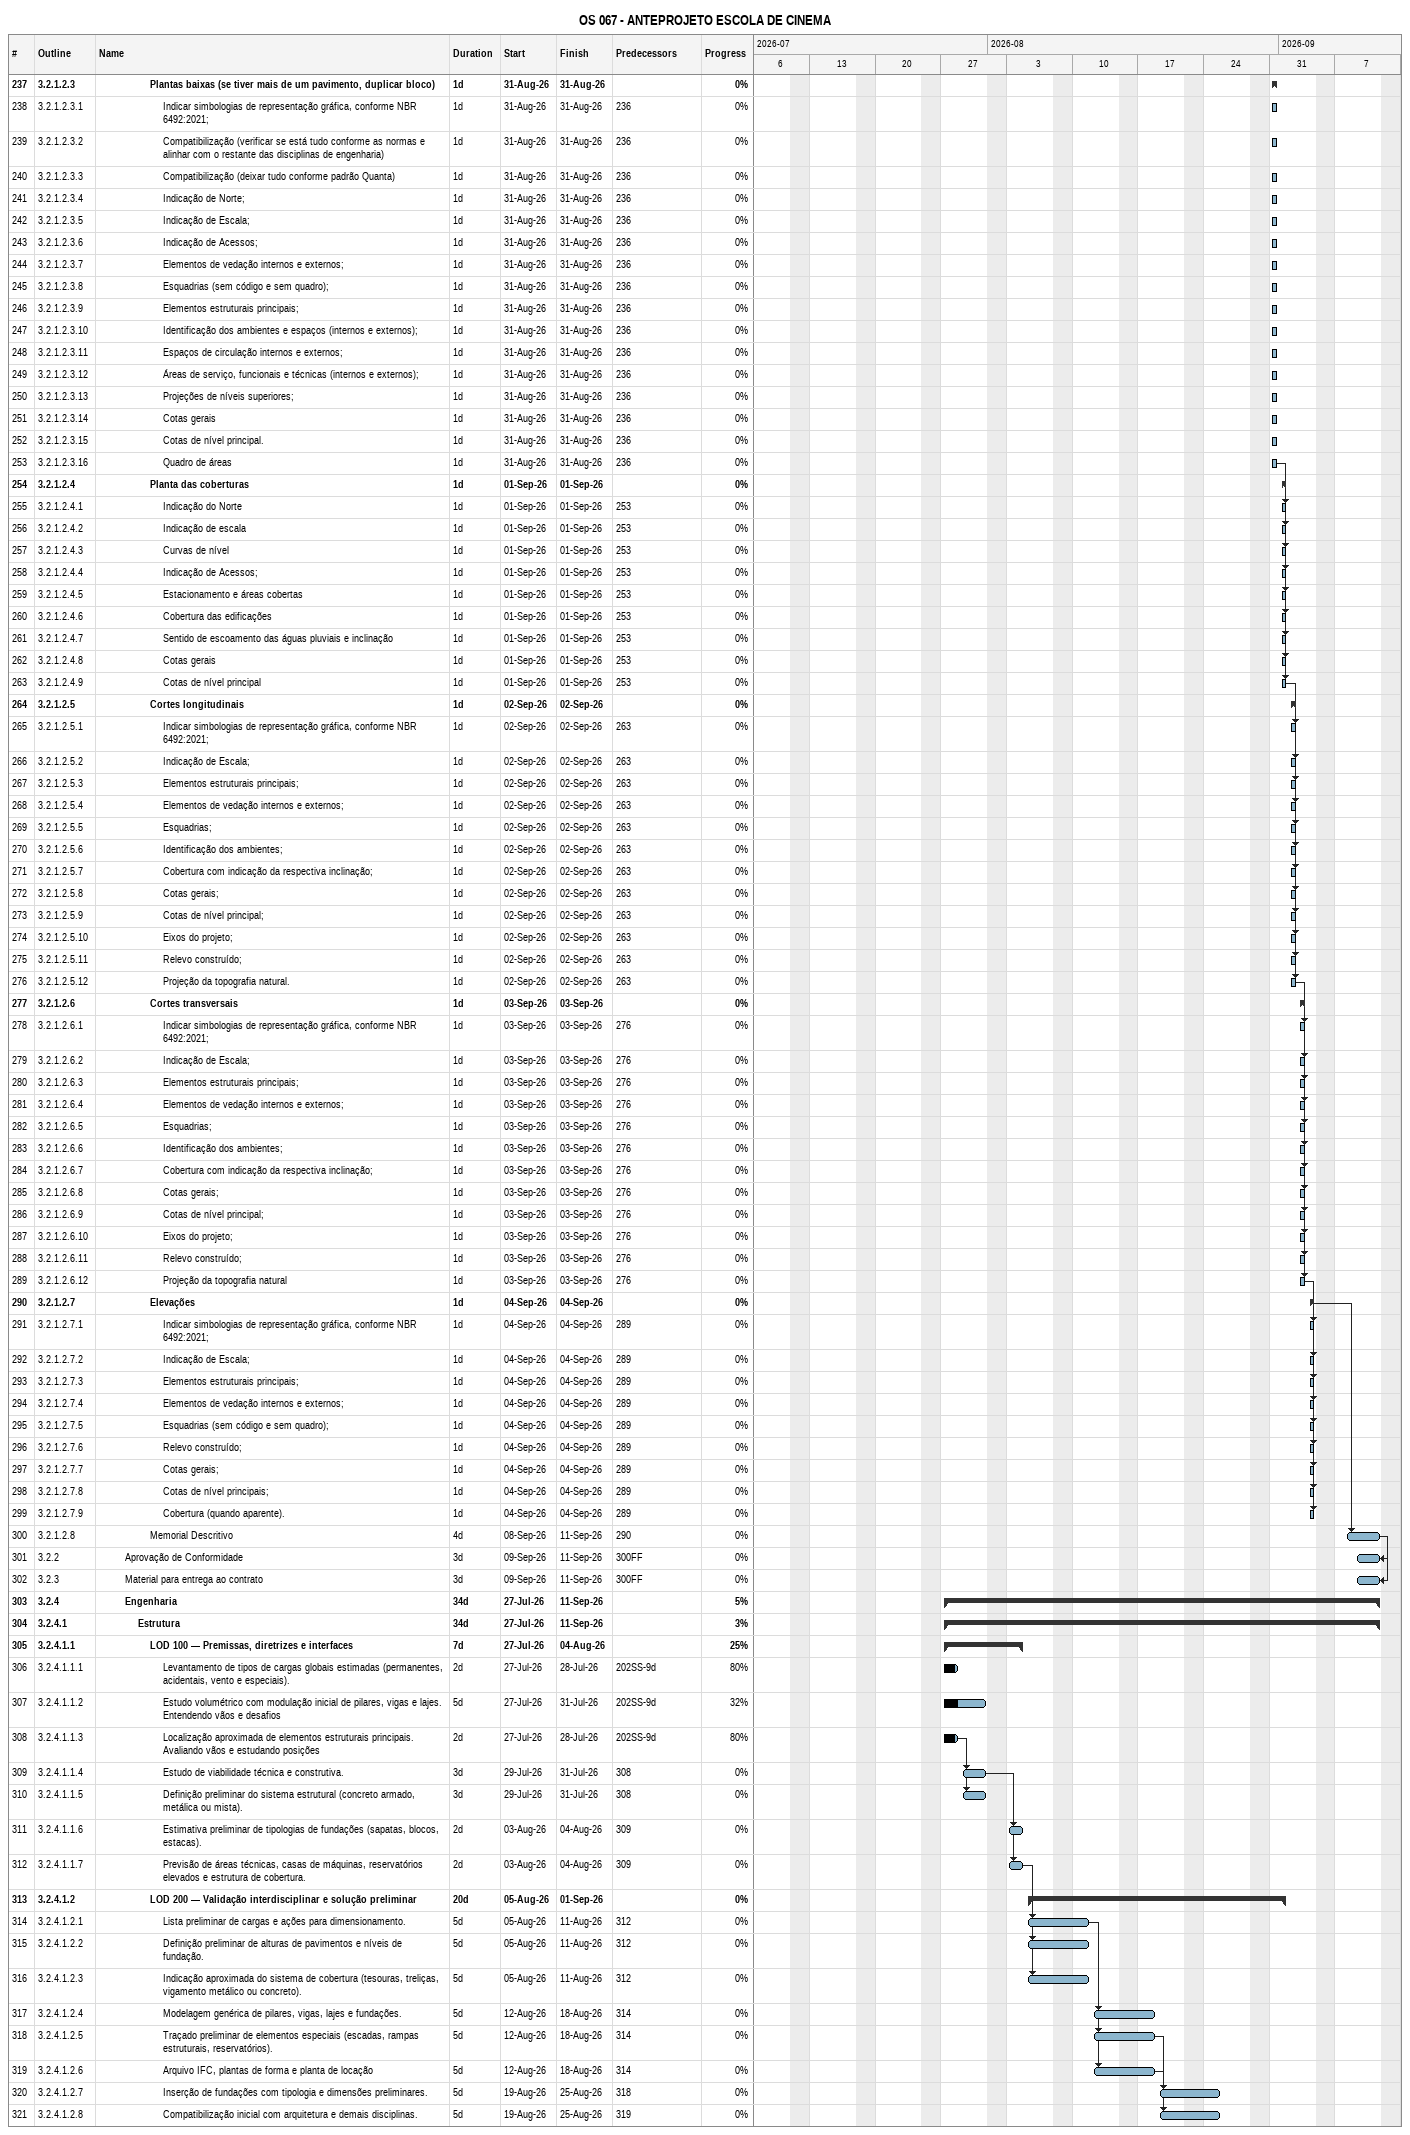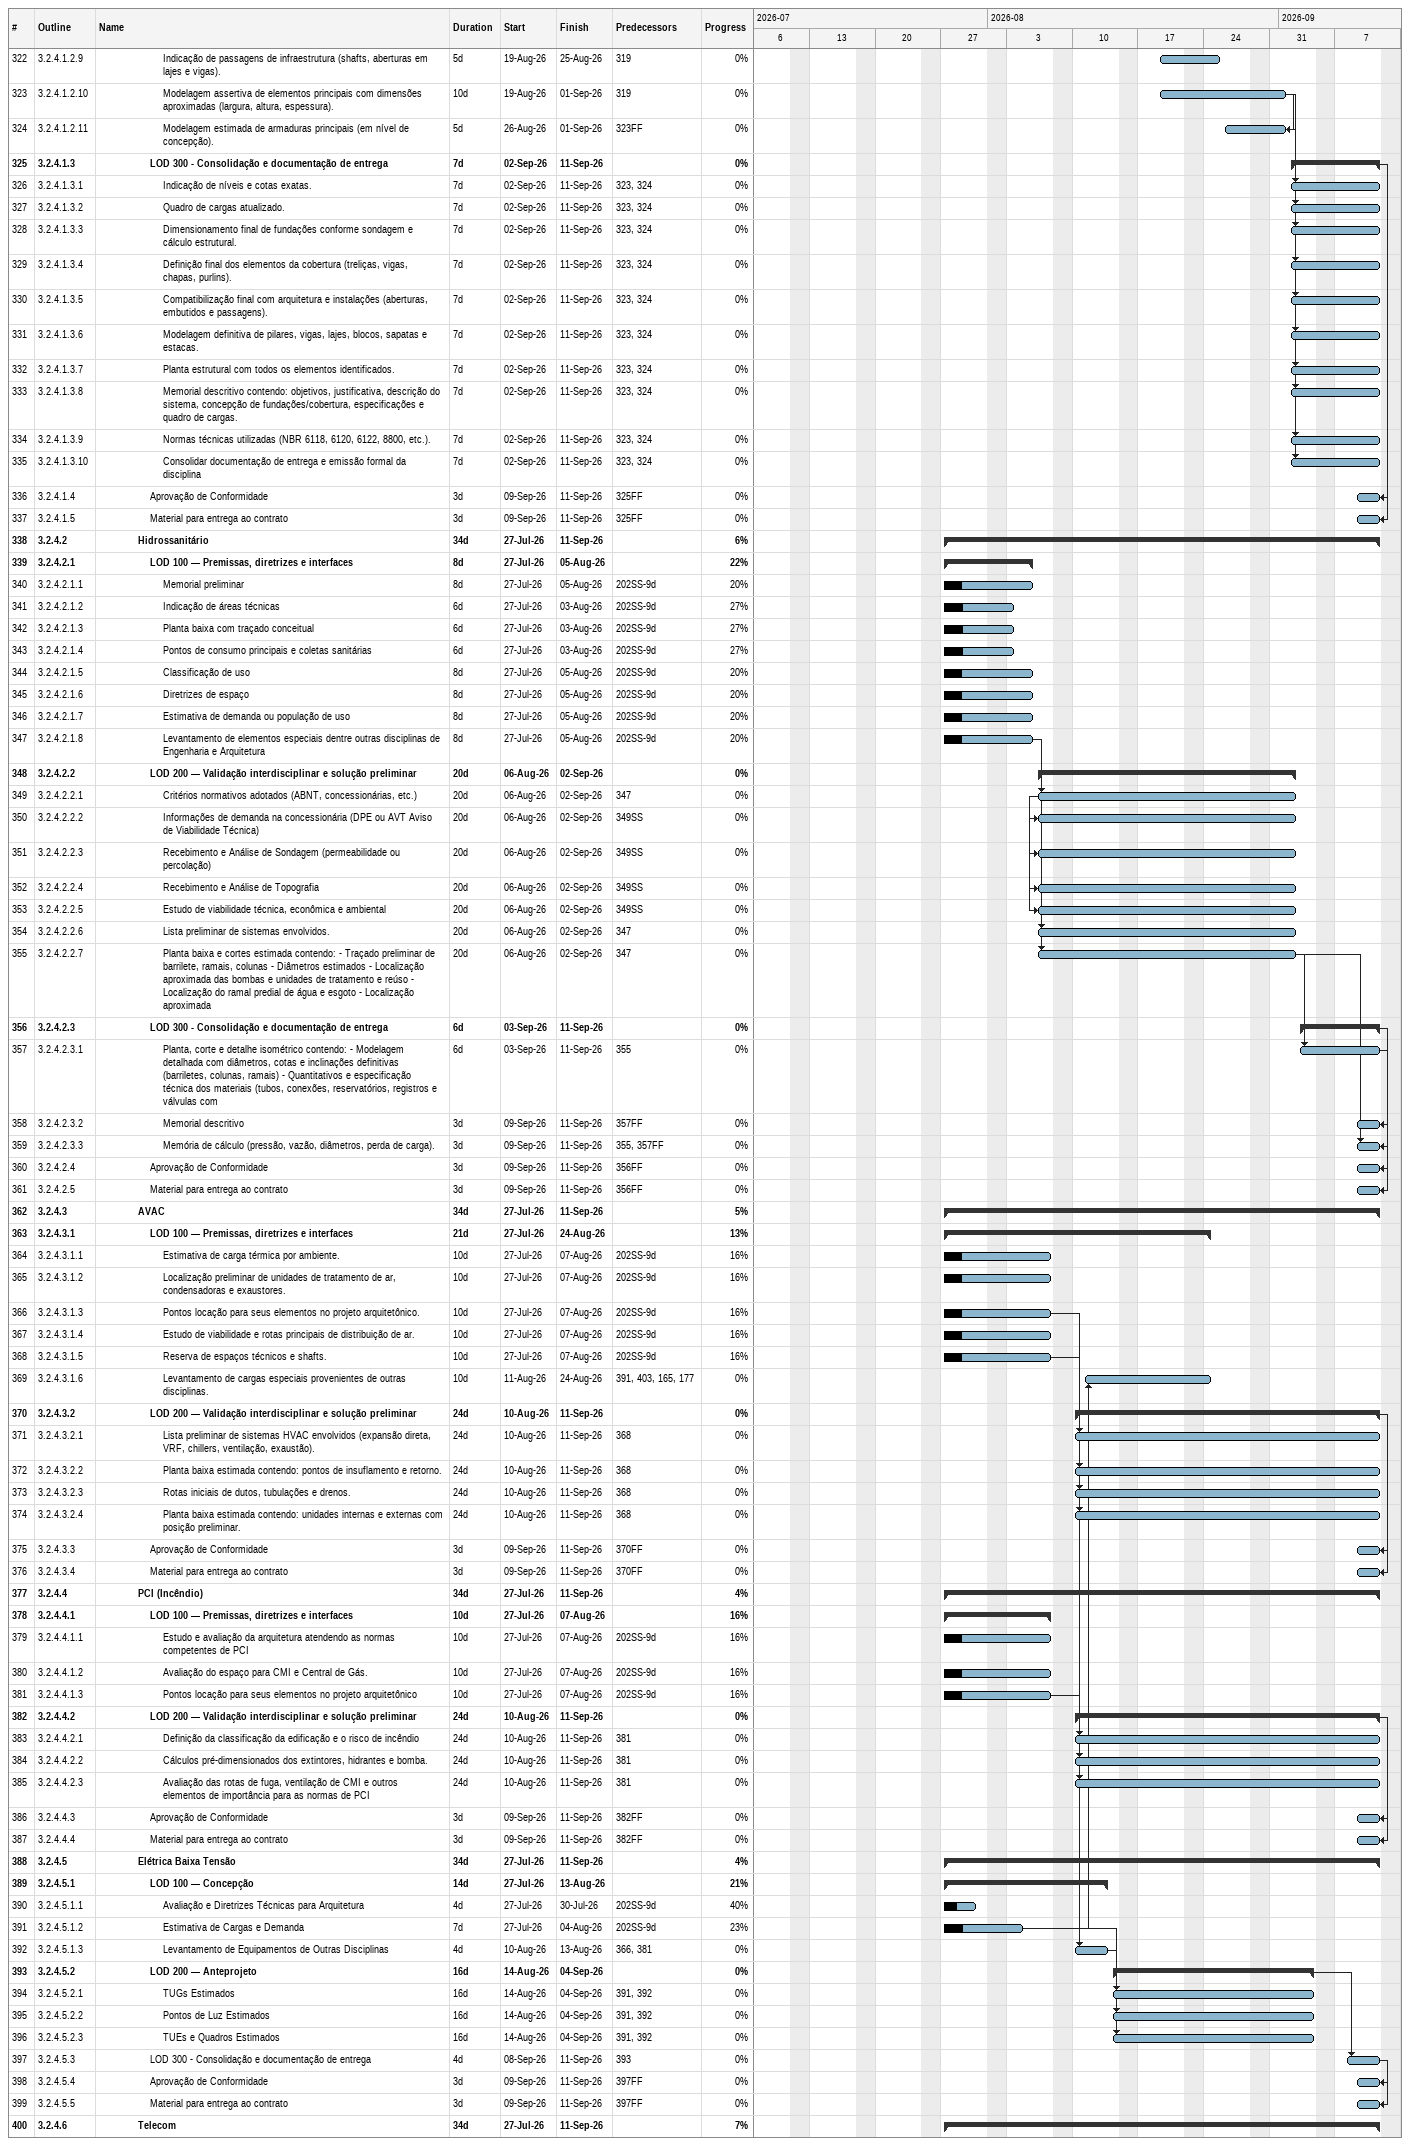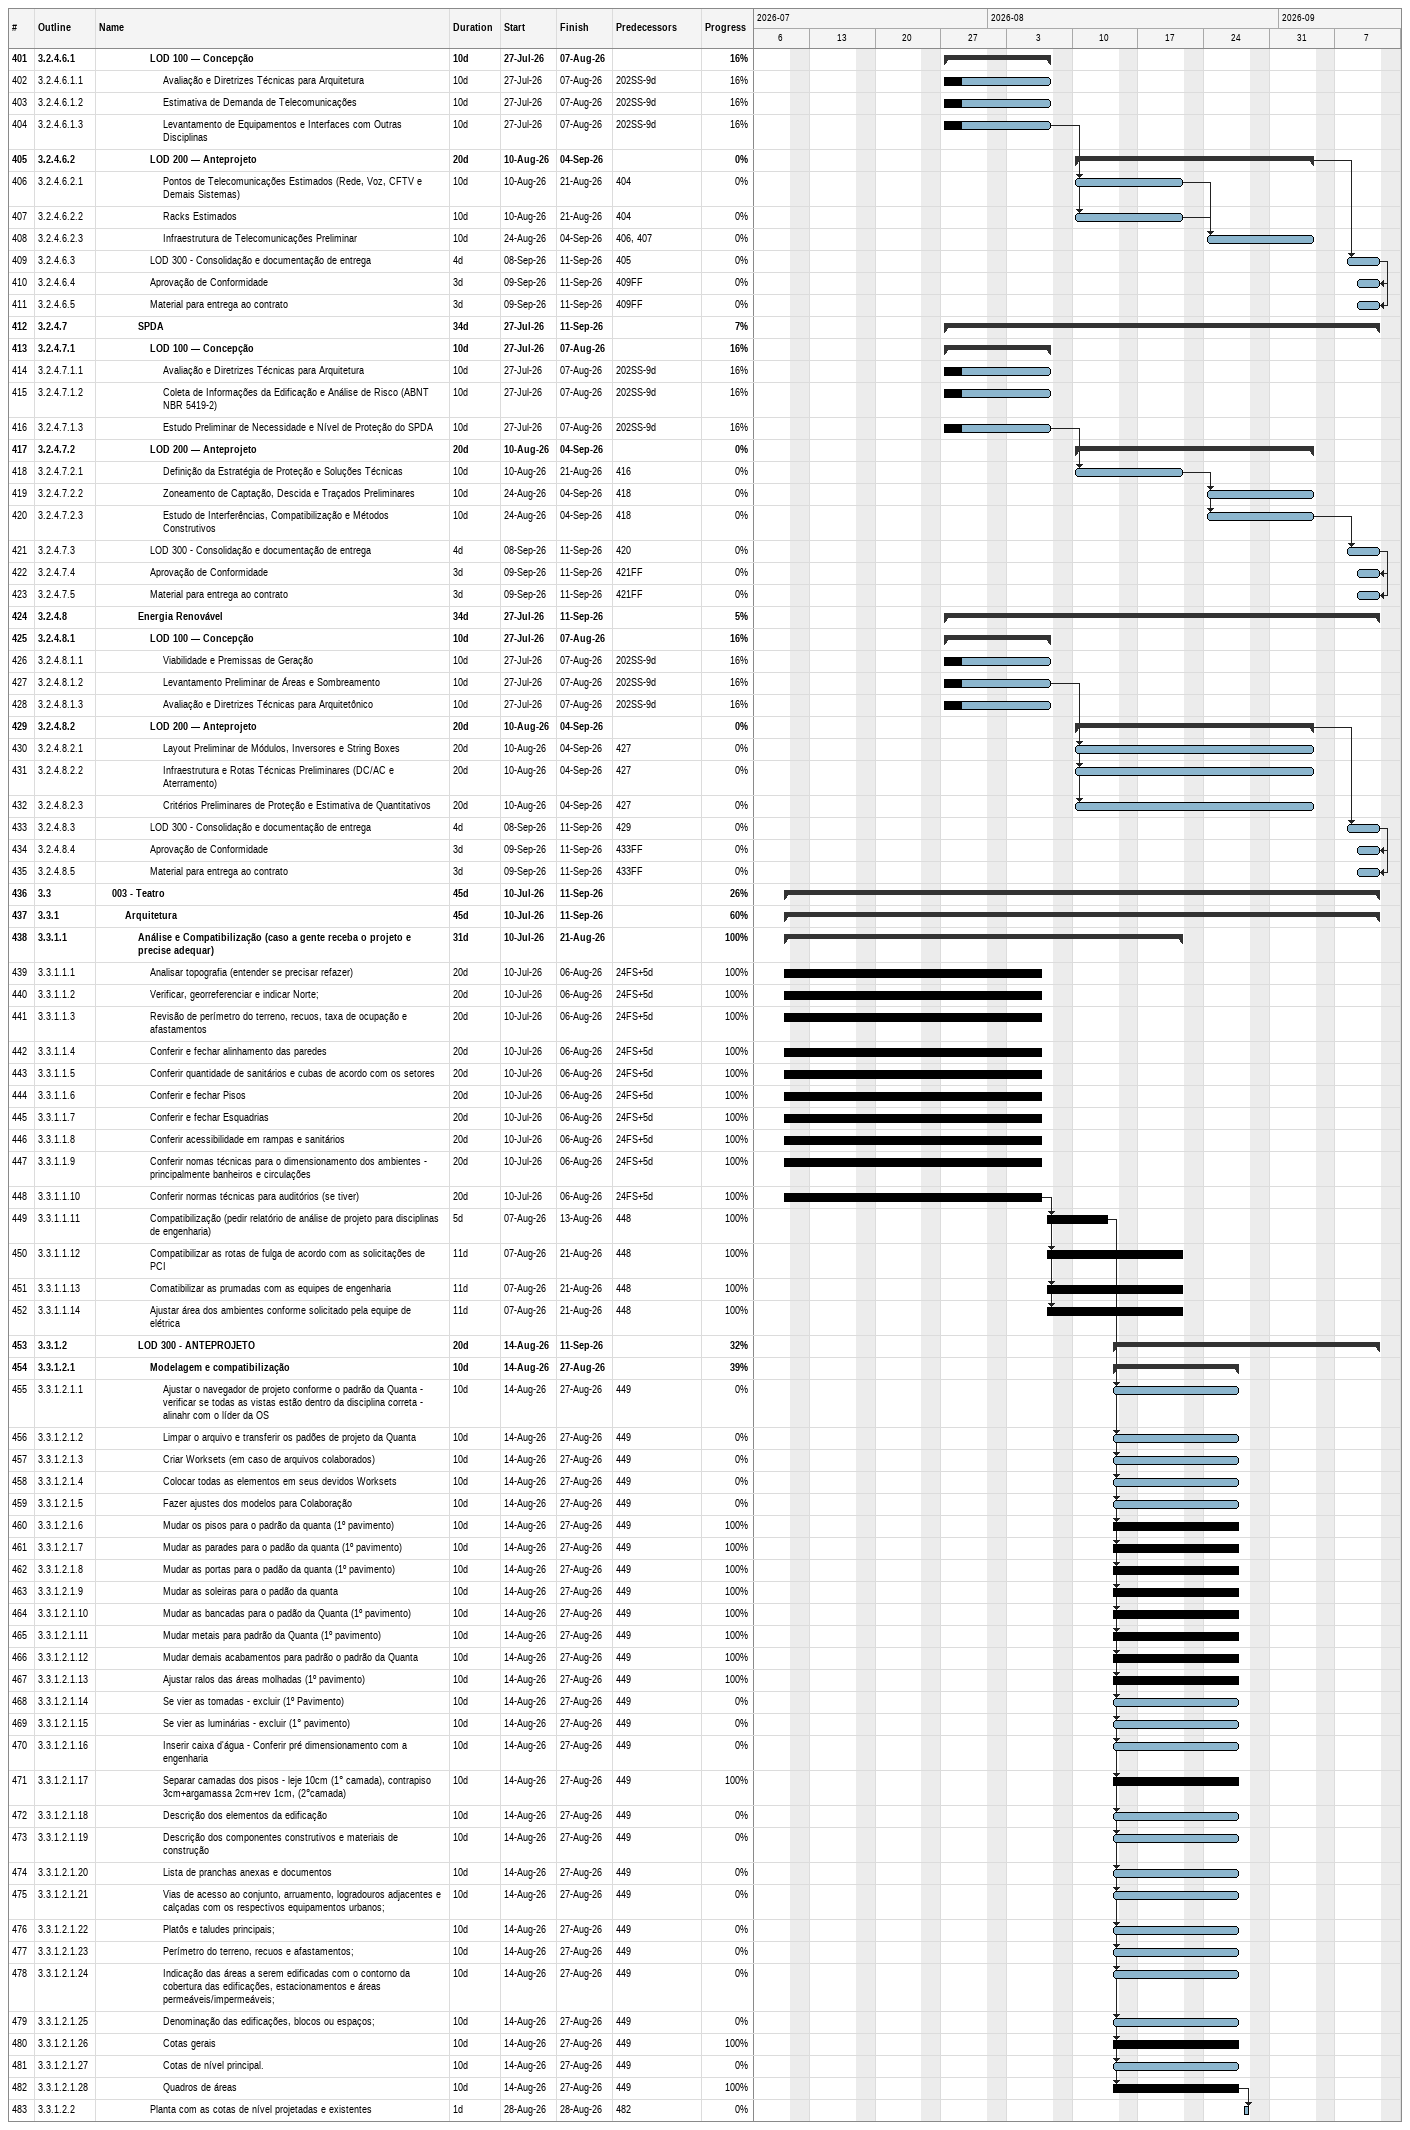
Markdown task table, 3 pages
OS 067 - ANTEPROJETO ESCOLA DE CINEMA

| ID | WBS | Task | Duration | Start | Finish | Predecessors | % complete |
|---|---|---|---|---|---|---|---|
| 237 | 3.2.1.2.3 | **Plantas baixas (se tiver mais de um pavimento, duplicar bloco)** | 1d | 2026-08-31 | 2026-08-31 |  | 0 |
| 238 | 3.2.1.2.3.1 | Indicar simbologias de representação gráfica, conforme NBR 6492:2021; | 1d | 2026-08-31 | 2026-08-31 | 236 | 0 |
| 239 | 3.2.1.2.3.2 | Compatibilização (verificar se está tudo conforme as normas e alinhar com o restante das disciplinas de engenharia) | 1d | 2026-08-31 | 2026-08-31 | 236 | 0 |
| 240 | 3.2.1.2.3.3 | Compatibilização (deixar tudo conforme padrão Quanta) | 1d | 2026-08-31 | 2026-08-31 | 236 | 0 |
| 241 | 3.2.1.2.3.4 | Indicação de Norte; | 1d | 2026-08-31 | 2026-08-31 | 236 | 0 |
| 242 | 3.2.1.2.3.5 | Indicação de Escala; | 1d | 2026-08-31 | 2026-08-31 | 236 | 0 |
| 243 | 3.2.1.2.3.6 | Indicação de Acessos; | 1d | 2026-08-31 | 2026-08-31 | 236 | 0 |
| 244 | 3.2.1.2.3.7 | Elementos de vedação internos e externos; | 1d | 2026-08-31 | 2026-08-31 | 236 | 0 |
| 245 | 3.2.1.2.3.8 | Esquadrias (sem código e sem quadro); | 1d | 2026-08-31 | 2026-08-31 | 236 | 0 |
| 246 | 3.2.1.2.3.9 | Elementos estruturais principais; | 1d | 2026-08-31 | 2026-08-31 | 236 | 0 |
| 247 | 3.2.1.2.3.10 | Identificação dos ambientes e espaços (internos e externos); | 1d | 2026-08-31 | 2026-08-31 | 236 | 0 |
| 248 | 3.2.1.2.3.11 | Espaços de circulação internos e externos; | 1d | 2026-08-31 | 2026-08-31 | 236 | 0 |
| 249 | 3.2.1.2.3.12 | Áreas de serviço, funcionais e técnicas (internos e externos); | 1d | 2026-08-31 | 2026-08-31 | 236 | 0 |
| 250 | 3.2.1.2.3.13 | Projeções de níveis superiores; | 1d | 2026-08-31 | 2026-08-31 | 236 | 0 |
| 251 | 3.2.1.2.3.14 | Cotas gerais | 1d | 2026-08-31 | 2026-08-31 | 236 | 0 |
| 252 | 3.2.1.2.3.15 | Cotas de nível principal. | 1d | 2026-08-31 | 2026-08-31 | 236 | 0 |
| 253 | 3.2.1.2.3.16 | Quadro de áreas | 1d | 2026-08-31 | 2026-08-31 | 236 | 0 |
| 254 | 3.2.1.2.4 | **Planta das coberturas** | 1d | 2026-09-01 | 2026-09-01 |  | 0 |
| 255 | 3.2.1.2.4.1 | Indicação do Norte | 1d | 2026-09-01 | 2026-09-01 | 253 | 0 |
| 256 | 3.2.1.2.4.2 | Indicação de escala | 1d | 2026-09-01 | 2026-09-01 | 253 | 0 |
| 257 | 3.2.1.2.4.3 | Curvas de nível | 1d | 2026-09-01 | 2026-09-01 | 253 | 0 |
| 258 | 3.2.1.2.4.4 | Indicação de Acessos; | 1d | 2026-09-01 | 2026-09-01 | 253 | 0 |
| 259 | 3.2.1.2.4.5 | Estacionamento e áreas cobertas | 1d | 2026-09-01 | 2026-09-01 | 253 | 0 |
| 260 | 3.2.1.2.4.6 | Cobertura das edificações | 1d | 2026-09-01 | 2026-09-01 | 253 | 0 |
| 261 | 3.2.1.2.4.7 | Sentido de escoamento das águas pluviais e inclinação | 1d | 2026-09-01 | 2026-09-01 | 253 | 0 |
| 262 | 3.2.1.2.4.8 | Cotas gerais | 1d | 2026-09-01 | 2026-09-01 | 253 | 0 |
| 263 | 3.2.1.2.4.9 | Cotas de nível principal | 1d | 2026-09-01 | 2026-09-01 | 253 | 0 |
| 264 | 3.2.1.2.5 | **Cortes longitudinais** | 1d | 2026-09-02 | 2026-09-02 |  | 0 |
| 265 | 3.2.1.2.5.1 | Indicar simbologias de representação gráfica, conforme NBR 6492:2021; | 1d | 2026-09-02 | 2026-09-02 | 263 | 0 |
| 266 | 3.2.1.2.5.2 | Indicação de Escala; | 1d | 2026-09-02 | 2026-09-02 | 263 | 0 |
| 267 | 3.2.1.2.5.3 | Elementos estruturais principais; | 1d | 2026-09-02 | 2026-09-02 | 263 | 0 |
| 268 | 3.2.1.2.5.4 | Elementos de vedação internos e externos; | 1d | 2026-09-02 | 2026-09-02 | 263 | 0 |
| 269 | 3.2.1.2.5.5 | Esquadrias; | 1d | 2026-09-02 | 2026-09-02 | 263 | 0 |
| 270 | 3.2.1.2.5.6 | Identificação dos ambientes; | 1d | 2026-09-02 | 2026-09-02 | 263 | 0 |
| 271 | 3.2.1.2.5.7 | Cobertura com indicação da respectiva inclinação; | 1d | 2026-09-02 | 2026-09-02 | 263 | 0 |
| 272 | 3.2.1.2.5.8 | Cotas gerais; | 1d | 2026-09-02 | 2026-09-02 | 263 | 0 |
| 273 | 3.2.1.2.5.9 | Cotas de nível principal; | 1d | 2026-09-02 | 2026-09-02 | 263 | 0 |
| 274 | 3.2.1.2.5.10 | Eixos do projeto; | 1d | 2026-09-02 | 2026-09-02 | 263 | 0 |
| 275 | 3.2.1.2.5.11 | Relevo construído; | 1d | 2026-09-02 | 2026-09-02 | 263 | 0 |
| 276 | 3.2.1.2.5.12 | Projeção da topografia natural. | 1d | 2026-09-02 | 2026-09-02 | 263 | 0 |
| 277 | 3.2.1.2.6 | **Cortes transversais** | 1d | 2026-09-03 | 2026-09-03 |  | 0 |
| 278 | 3.2.1.2.6.1 | Indicar simbologias de representação gráfica, conforme NBR 6492:2021; | 1d | 2026-09-03 | 2026-09-03 | 276 | 0 |
| 279 | 3.2.1.2.6.2 | Indicação de Escala; | 1d | 2026-09-03 | 2026-09-03 | 276 | 0 |
| 280 | 3.2.1.2.6.3 | Elementos estruturais principais; | 1d | 2026-09-03 | 2026-09-03 | 276 | 0 |
| 281 | 3.2.1.2.6.4 | Elementos de vedação internos e externos; | 1d | 2026-09-03 | 2026-09-03 | 276 | 0 |
| 282 | 3.2.1.2.6.5 | Esquadrias; | 1d | 2026-09-03 | 2026-09-03 | 276 | 0 |
| 283 | 3.2.1.2.6.6 | Identificação dos ambientes; | 1d | 2026-09-03 | 2026-09-03 | 276 | 0 |
| 284 | 3.2.1.2.6.7 | Cobertura com indicação da respectiva inclinação; | 1d | 2026-09-03 | 2026-09-03 | 276 | 0 |
| 285 | 3.2.1.2.6.8 | Cotas gerais; | 1d | 2026-09-03 | 2026-09-03 | 276 | 0 |
| 286 | 3.2.1.2.6.9 | Cotas de nível principal; | 1d | 2026-09-03 | 2026-09-03 | 276 | 0 |
| 287 | 3.2.1.2.6.10 | Eixos do projeto; | 1d | 2026-09-03 | 2026-09-03 | 276 | 0 |
| 288 | 3.2.1.2.6.11 | Relevo construído; | 1d | 2026-09-03 | 2026-09-03 | 276 | 0 |
| 289 | 3.2.1.2.6.12 | Projeção da topografia natural | 1d | 2026-09-03 | 2026-09-03 | 276 | 0 |
| 290 | 3.2.1.2.7 | **Elevações** | 1d | 2026-09-04 | 2026-09-04 |  | 0 |
| 291 | 3.2.1.2.7.1 | Indicar simbologias de representação gráfica, conforme NBR 6492:2021; | 1d | 2026-09-04 | 2026-09-04 | 289 | 0 |
| 292 | 3.2.1.2.7.2 | Indicação de Escala; | 1d | 2026-09-04 | 2026-09-04 | 289 | 0 |
| 293 | 3.2.1.2.7.3 | Elementos estruturais principais; | 1d | 2026-09-04 | 2026-09-04 | 289 | 0 |
| 294 | 3.2.1.2.7.4 | Elementos de vedação internos e externos; | 1d | 2026-09-04 | 2026-09-04 | 289 | 0 |
| 295 | 3.2.1.2.7.5 | Esquadrias (sem código e sem quadro); | 1d | 2026-09-04 | 2026-09-04 | 289 | 0 |
| 296 | 3.2.1.2.7.6 | Relevo construído; | 1d | 2026-09-04 | 2026-09-04 | 289 | 0 |
| 297 | 3.2.1.2.7.7 | Cotas gerais; | 1d | 2026-09-04 | 2026-09-04 | 289 | 0 |
| 298 | 3.2.1.2.7.8 | Cotas de nível principais; | 1d | 2026-09-04 | 2026-09-04 | 289 | 0 |
| 299 | 3.2.1.2.7.9 | Cobertura (quando aparente). | 1d | 2026-09-04 | 2026-09-04 | 289 | 0 |
| 300 | 3.2.1.2.8 | Memorial Descritivo | 4d | 2026-09-08 | 2026-09-11 | 290 | 0 |
| 301 | 3.2.2 | Aprovação de Conformidade | 3d | 2026-09-09 | 2026-09-11 | 300FF | 0 |
| 302 | 3.2.3 | Material para entrega ao contrato | 3d | 2026-09-09 | 2026-09-11 | 300FF | 0 |
| 303 | 3.2.4 | **Engenharia** | 34d | 2026-07-27 | 2026-09-11 |  | 5 |
| 304 | 3.2.4.1 | **Estrutura** | 34d | 2026-07-27 | 2026-09-11 |  | 3 |
| 305 | 3.2.4.1.1 | **LOD 100 — Premissas, diretrizes e interfaces** | 7d | 2026-07-27 | 2026-08-04 |  | 25 |
| 306 | 3.2.4.1.1.1 | Levantamento de tipos de cargas globais estimadas (permanentes, acidentais, vento e especiais). | 2d | 2026-07-27 | 2026-07-28 | 202SS-9d | 80 |
| 307 | 3.2.4.1.1.2 | Estudo volumétrico com modulação inicial de pilares, vigas e lajes. Entendendo vãos e desafios | 5d | 2026-07-27 | 2026-07-31 | 202SS-9d | 32 |
| 308 | 3.2.4.1.1.3 | Localização aproximada de elementos estruturais principais. Avaliando vãos e estudando posições | 2d | 2026-07-27 | 2026-07-28 | 202SS-9d | 80 |
| 309 | 3.2.4.1.1.4 | Estudo de viabilidade técnica e construtiva. | 3d | 2026-07-29 | 2026-07-31 | 308 | 0 |
| 310 | 3.2.4.1.1.5 | Definição preliminar do sistema estrutural (concreto armado, metálica ou mista). | 3d | 2026-07-29 | 2026-07-31 | 308 | 0 |
| 311 | 3.2.4.1.1.6 | Estimativa preliminar de tipologias de fundações (sapatas, blocos, estacas). | 2d | 2026-08-03 | 2026-08-04 | 309 | 0 |
| 312 | 3.2.4.1.1.7 | Previsão de áreas técnicas, casas de máquinas, reservatórios elevados e estrutura de cobertura. | 2d | 2026-08-03 | 2026-08-04 | 309 | 0 |
| 313 | 3.2.4.1.2 | **LOD 200 — Validação interdisciplinar e solução preliminar** | 20d | 2026-08-05 | 2026-09-01 |  | 0 |
| 314 | 3.2.4.1.2.1 | Lista preliminar de cargas e ações para dimensionamento. | 5d | 2026-08-05 | 2026-08-11 | 312 | 0 |
| 315 | 3.2.4.1.2.2 | Definição preliminar de alturas de pavimentos e níveis de fundação. | 5d | 2026-08-05 | 2026-08-11 | 312 | 0 |
| 316 | 3.2.4.1.2.3 | Indicação aproximada do sistema de cobertura (tesouras, treliças, vigamento metálico ou concreto). | 5d | 2026-08-05 | 2026-08-11 | 312 | 0 |
| 317 | 3.2.4.1.2.4 | Modelagem genérica de pilares, vigas, lajes e fundações. | 5d | 2026-08-12 | 2026-08-18 | 314 | 0 |
| 318 | 3.2.4.1.2.5 | Traçado preliminar de elementos especiais (escadas, rampas estruturais, reservatórios). | 5d | 2026-08-12 | 2026-08-18 | 314 | 0 |
| 319 | 3.2.4.1.2.6 | Arquivo IFC, plantas de forma e planta de locação | 5d | 2026-08-12 | 2026-08-18 | 314 | 0 |
| 320 | 3.2.4.1.2.7 | Inserção de fundações com tipologia e dimensões preliminares. | 5d | 2026-08-19 | 2026-08-25 | 318 | 0 |
| 321 | 3.2.4.1.2.8 | Compatibilização inicial com arquitetura e demais disciplinas. | 5d | 2026-08-19 | 2026-08-25 | 319 | 0 |
| 322 | 3.2.4.1.2.9 | Indicação de passagens de infraestrutura (shafts, aberturas em lajes e vigas). | 5d | 2026-08-19 | 2026-08-25 | 319 | 0 |
| 323 | 3.2.4.1.2.10 | Modelagem assertiva de elementos principais com dimensões aproximadas (largura, altura, espessura). | 10d | 2026-08-19 | 2026-09-01 | 319 | 0 |
| 324 | 3.2.4.1.2.11 | Modelagem estimada de armaduras principais (em nível de concepção). | 5d | 2026-08-26 | 2026-09-01 | 323FF | 0 |
| 325 | 3.2.4.1.3 | **LOD 300 - Consolidação e documentação de entrega** | 7d | 2026-09-02 | 2026-09-11 |  | 0 |
| 326 | 3.2.4.1.3.1 | Indicação de níveis e cotas exatas. | 7d | 2026-09-02 | 2026-09-11 | 323, 324 | 0 |
| 327 | 3.2.4.1.3.2 | Quadro de cargas atualizado. | 7d | 2026-09-02 | 2026-09-11 | 323, 324 | 0 |
| 328 | 3.2.4.1.3.3 | Dimensionamento final de fundações conforme sondagem e cálculo estrutural. | 7d | 2026-09-02 | 2026-09-11 | 323, 324 | 0 |
| 329 | 3.2.4.1.3.4 | Definição final dos elementos da cobertura (treliças, vigas, chapas, purlins). | 7d | 2026-09-02 | 2026-09-11 | 323, 324 | 0 |
| 330 | 3.2.4.1.3.5 | Compatibilização final com arquitetura e instalações (aberturas, embutidos e passagens). | 7d | 2026-09-02 | 2026-09-11 | 323, 324 | 0 |
| 331 | 3.2.4.1.3.6 | Modelagem definitiva de pilares, vigas, lajes, blocos, sapatas e estacas. | 7d | 2026-09-02 | 2026-09-11 | 323, 324 | 0 |
| 332 | 3.2.4.1.3.7 | Planta estrutural com todos os elementos identificados. | 7d | 2026-09-02 | 2026-09-11 | 323, 324 | 0 |
| 333 | 3.2.4.1.3.8 | Memorial descritivo contendo: objetivos, justificativa, descrição do sistema, concepção de fundações/cobertura, especificações e quadro de cargas. | 7d | 2026-09-02 | 2026-09-11 | 323, 324 | 0 |
| 334 | 3.2.4.1.3.9 | Normas técnicas utilizadas (NBR 6118, 6120, 6122, 8800, etc.). | 7d | 2026-09-02 | 2026-09-11 | 323, 324 | 0 |
| 335 | 3.2.4.1.3.10 | Consolidar documentação de entrega e emissão formal da disciplina | 7d | 2026-09-02 | 2026-09-11 | 323, 324 | 0 |
| 336 | 3.2.4.1.4 | Aprovação de Conformidade | 3d | 2026-09-09 | 2026-09-11 | 325FF | 0 |
| 337 | 3.2.4.1.5 | Material para entrega ao contrato | 3d | 2026-09-09 | 2026-09-11 | 325FF | 0 |
| 338 | 3.2.4.2 | **Hidrossanitário** | 34d | 2026-07-27 | 2026-09-11 |  | 6 |
| 339 | 3.2.4.2.1 | **LOD 100 — Premissas, diretrizes e interfaces** | 8d | 2026-07-27 | 2026-08-05 |  | 22 |
| 340 | 3.2.4.2.1.1 | Memorial preliminar | 8d | 2026-07-27 | 2026-08-05 | 202SS-9d | 20 |
| 341 | 3.2.4.2.1.2 | Indicação de áreas técnicas | 6d | 2026-07-27 | 2026-08-03 | 202SS-9d | 27 |
| 342 | 3.2.4.2.1.3 | Planta baixa com traçado conceitual | 6d | 2026-07-27 | 2026-08-03 | 202SS-9d | 27 |
| 343 | 3.2.4.2.1.4 | Pontos de consumo principais e coletas sanitárias | 6d | 2026-07-27 | 2026-08-03 | 202SS-9d | 27 |
| 344 | 3.2.4.2.1.5 | Classificação de uso | 8d | 2026-07-27 | 2026-08-05 | 202SS-9d | 20 |
| 345 | 3.2.4.2.1.6 | Diretrizes de espaço | 8d | 2026-07-27 | 2026-08-05 | 202SS-9d | 20 |
| 346 | 3.2.4.2.1.7 | Estimativa de demanda ou população de uso | 8d | 2026-07-27 | 2026-08-05 | 202SS-9d | 20 |
| 347 | 3.2.4.2.1.8 | Levantamento de elementos especiais dentre outras disciplinas de Engenharia e Arquitetura | 8d | 2026-07-27 | 2026-08-05 | 202SS-9d | 20 |
| 348 | 3.2.4.2.2 | **LOD 200 — Validação interdisciplinar e solução preliminar** | 20d | 2026-08-06 | 2026-09-02 |  | 0 |
| 349 | 3.2.4.2.2.1 | Critérios normativos adotados (ABNT, concessionárias, etc.) | 20d | 2026-08-06 | 2026-09-02 | 347 | 0 |
| 350 | 3.2.4.2.2.2 | Informações de demanda na concessionária (DPE ou AVT Aviso de Viabilidade Técnica) | 20d | 2026-08-06 | 2026-09-02 | 349SS | 0 |
| 351 | 3.2.4.2.2.3 | Recebimento e Análise de Sondagem (permeabilidade ou percolação) | 20d | 2026-08-06 | 2026-09-02 | 349SS | 0 |
| 352 | 3.2.4.2.2.4 | Recebimento e Análise de Topografia | 20d | 2026-08-06 | 2026-09-02 | 349SS | 0 |
| 353 | 3.2.4.2.2.5 | Estudo de viabilidade técnica, econômica e ambiental | 20d | 2026-08-06 | 2026-09-02 | 349SS | 0 |
| 354 | 3.2.4.2.2.6 | Lista preliminar de sistemas envolvidos. | 20d | 2026-08-06 | 2026-09-02 | 347 | 0 |
| 355 | 3.2.4.2.2.7 | Planta baixa e cortes estimada contendo: - Traçado preliminar de barrilete, ramais, colunas - Diâmetros estimados - Localização aproximada das bombas e unidades de tratamento e reúso - Localização do ramal predial de água e esgoto - Localização aproximada | 20d | 2026-08-06 | 2026-09-02 | 347 | 0 |
| 356 | 3.2.4.2.3 | **LOD 300 - Consolidação e documentação de entrega** | 6d | 2026-09-03 | 2026-09-11 |  | 0 |
| 357 | 3.2.4.2.3.1 | Planta, corte e detalhe isométrico contendo: - Modelagem detalhada com diâmetros, cotas e inclinações definitivas (barriletes, colunas, ramais) - Quantitativos e especificação técnica dos materiais (tubos, conexões, reservatórios, registros e válvulas com | 6d | 2026-09-03 | 2026-09-11 | 355 | 0 |
| 358 | 3.2.4.2.3.2 | Memorial descritivo | 3d | 2026-09-09 | 2026-09-11 | 357FF | 0 |
| 359 | 3.2.4.2.3.3 | Memória de cálculo (pressão, vazão, diâmetros, perda de carga). | 3d | 2026-09-09 | 2026-09-11 | 355, 357FF | 0 |
| 360 | 3.2.4.2.4 | Aprovação de Conformidade | 3d | 2026-09-09 | 2026-09-11 | 356FF | 0 |
| 361 | 3.2.4.2.5 | Material para entrega ao contrato | 3d | 2026-09-09 | 2026-09-11 | 356FF | 0 |
| 362 | 3.2.4.3 | **AVAC** | 34d | 2026-07-27 | 2026-09-11 |  | 5 |
| 363 | 3.2.4.3.1 | **LOD 100 — Premissas, diretrizes e interfaces** | 21d | 2026-07-27 | 2026-08-24 |  | 13 |
| 364 | 3.2.4.3.1.1 | Estimativa de carga térmica por ambiente. | 10d | 2026-07-27 | 2026-08-07 | 202SS-9d | 16 |
| 365 | 3.2.4.3.1.2 | Localização preliminar de unidades de tratamento de ar, condensadoras e exaustores. | 10d | 2026-07-27 | 2026-08-07 | 202SS-9d | 16 |
| 366 | 3.2.4.3.1.3 | Pontos locação para seus elementos no projeto arquitetônico. | 10d | 2026-07-27 | 2026-08-07 | 202SS-9d | 16 |
| 367 | 3.2.4.3.1.4 | Estudo de viabilidade e rotas principais de distribuição de ar. | 10d | 2026-07-27 | 2026-08-07 | 202SS-9d | 16 |
| 368 | 3.2.4.3.1.5 | Reserva de espaços técnicos e shafts. | 10d | 2026-07-27 | 2026-08-07 | 202SS-9d | 16 |
| 369 | 3.2.4.3.1.6 | Levantamento de cargas especiais provenientes de outras disciplinas. | 10d | 2026-08-11 | 2026-08-24 | 391, 403, 165, 177 | 0 |
| 370 | 3.2.4.3.2 | **LOD 200 — Validação interdisciplinar e solução preliminar** | 24d | 2026-08-10 | 2026-09-11 |  | 0 |
| 371 | 3.2.4.3.2.1 | Lista preliminar de sistemas HVAC envolvidos (expansão direta, VRF, chillers, ventilação, exaustão). | 24d | 2026-08-10 | 2026-09-11 | 368 | 0 |
| 372 | 3.2.4.3.2.2 | Planta baixa estimada contendo: pontos de insuflamento e retorno. | 24d | 2026-08-10 | 2026-09-11 | 368 | 0 |
| 373 | 3.2.4.3.2.3 | Rotas iniciais de dutos, tubulações e drenos. | 24d | 2026-08-10 | 2026-09-11 | 368 | 0 |
| 374 | 3.2.4.3.2.4 | Planta baixa estimada contendo: unidades internas e externas com posição preliminar. | 24d | 2026-08-10 | 2026-09-11 | 368 | 0 |
| 375 | 3.2.4.3.3 | Aprovação de Conformidade | 3d | 2026-09-09 | 2026-09-11 | 370FF | 0 |
| 376 | 3.2.4.3.4 | Material para entrega ao contrato | 3d | 2026-09-09 | 2026-09-11 | 370FF | 0 |
| 377 | 3.2.4.4 | **PCI (Incêndio)** | 34d | 2026-07-27 | 2026-09-11 |  | 4 |
| 378 | 3.2.4.4.1 | **LOD 100 — Premissas, diretrizes e interfaces** | 10d | 2026-07-27 | 2026-08-07 |  | 16 |
| 379 | 3.2.4.4.1.1 | Estudo e avaliação da arquitetura atendendo as normas competentes de PCI | 10d | 2026-07-27 | 2026-08-07 | 202SS-9d | 16 |
| 380 | 3.2.4.4.1.2 | Avaliação do espaço para CMI e Central de Gás. | 10d | 2026-07-27 | 2026-08-07 | 202SS-9d | 16 |
| 381 | 3.2.4.4.1.3 | Pontos locação para seus elementos no projeto arquitetônico | 10d | 2026-07-27 | 2026-08-07 | 202SS-9d | 16 |
| 382 | 3.2.4.4.2 | **LOD 200 — Validação interdisciplinar e solução preliminar** | 24d | 2026-08-10 | 2026-09-11 |  | 0 |
| 383 | 3.2.4.4.2.1 | Definição da classificação da edificação e o risco de incêndio | 24d | 2026-08-10 | 2026-09-11 | 381 | 0 |
| 384 | 3.2.4.4.2.2 | Cálculos pré-dimensionados dos extintores, hidrantes e bomba. | 24d | 2026-08-10 | 2026-09-11 | 381 | 0 |
| 385 | 3.2.4.4.2.3 | Avaliação das rotas de fuga, ventilação de CMI e outros elementos de importância para as normas de PCI | 24d | 2026-08-10 | 2026-09-11 | 381 | 0 |
| 386 | 3.2.4.4.3 | Aprovação de Conformidade | 3d | 2026-09-09 | 2026-09-11 | 382FF | 0 |
| 387 | 3.2.4.4.4 | Material para entrega ao contrato | 3d | 2026-09-09 | 2026-09-11 | 382FF | 0 |
| 388 | 3.2.4.5 | **Elétrica Baixa Tensão** | 34d | 2026-07-27 | 2026-09-11 |  | 4 |
| 389 | 3.2.4.5.1 | **LOD 100 — Concepção** | 14d | 2026-07-27 | 2026-08-13 |  | 21 |
| 390 | 3.2.4.5.1.1 | Avaliação e Diretrizes Técnicas para Arquitetura | 4d | 2026-07-27 | 2026-07-30 | 202SS-9d | 40 |
| 391 | 3.2.4.5.1.2 | Estimativa de Cargas e Demanda | 7d | 2026-07-27 | 2026-08-04 | 202SS-9d | 23 |
| 392 | 3.2.4.5.1.3 | Levantamento de Equipamentos de Outras Disciplinas | 4d | 2026-08-10 | 2026-08-13 | 366, 381 | 0 |
| 393 | 3.2.4.5.2 | **LOD 200 — Anteprojeto** | 16d | 2026-08-14 | 2026-09-04 |  | 0 |
| 394 | 3.2.4.5.2.1 | TUGs Estimados | 16d | 2026-08-14 | 2026-09-04 | 391, 392 | 0 |
| 395 | 3.2.4.5.2.2 | Pontos de Luz Estimados | 16d | 2026-08-14 | 2026-09-04 | 391, 392 | 0 |
| 396 | 3.2.4.5.2.3 | TUEs e Quadros Estimados | 16d | 2026-08-14 | 2026-09-04 | 391, 392 | 0 |
| 397 | 3.2.4.5.3 | LOD 300 - Consolidação e documentação de entrega | 4d | 2026-09-08 | 2026-09-11 | 393 | 0 |
| 398 | 3.2.4.5.4 | Aprovação de Conformidade | 3d | 2026-09-09 | 2026-09-11 | 397FF | 0 |
| 399 | 3.2.4.5.5 | Material para entrega ao contrato | 3d | 2026-09-09 | 2026-09-11 | 397FF | 0 |
| 400 | 3.2.4.6 | **Telecom** | 34d | 2026-07-27 | 2026-09-11 |  | 7 |
| 401 | 3.2.4.6.1 | **LOD 100 — Concepção** | 10d | 2026-07-27 | 2026-08-07 |  | 16 |
| 402 | 3.2.4.6.1.1 | Avaliação e Diretrizes Técnicas para Arquitetura | 10d | 2026-07-27 | 2026-08-07 | 202SS-9d | 16 |
| 403 | 3.2.4.6.1.2 | Estimativa de Demanda de Telecomunicações | 10d | 2026-07-27 | 2026-08-07 | 202SS-9d | 16 |
| 404 | 3.2.4.6.1.3 | Levantamento de Equipamentos e Interfaces com Outras Disciplinas | 10d | 2026-07-27 | 2026-08-07 | 202SS-9d | 16 |
| 405 | 3.2.4.6.2 | **LOD 200 — Anteprojeto** | 20d | 2026-08-10 | 2026-09-04 |  | 0 |
| 406 | 3.2.4.6.2.1 | Pontos de Telecomunicações Estimados (Rede, Voz, CFTV e Demais Sistemas) | 10d | 2026-08-10 | 2026-08-21 | 404 | 0 |
| 407 | 3.2.4.6.2.2 | Racks Estimados | 10d | 2026-08-10 | 2026-08-21 | 404 | 0 |
| 408 | 3.2.4.6.2.3 | Infraestrutura de Telecomunicações Preliminar | 10d | 2026-08-24 | 2026-09-04 | 406, 407 | 0 |
| 409 | 3.2.4.6.3 | LOD 300 - Consolidação e documentação de entrega | 4d | 2026-09-08 | 2026-09-11 | 405 | 0 |
| 410 | 3.2.4.6.4 | Aprovação de Conformidade | 3d | 2026-09-09 | 2026-09-11 | 409FF | 0 |
| 411 | 3.2.4.6.5 | Material para entrega ao contrato | 3d | 2026-09-09 | 2026-09-11 | 409FF | 0 |
| 412 | 3.2.4.7 | **SPDA** | 34d | 2026-07-27 | 2026-09-11 |  | 7 |
| 413 | 3.2.4.7.1 | **LOD 100 — Concepção** | 10d | 2026-07-27 | 2026-08-07 |  | 16 |
| 414 | 3.2.4.7.1.1 | Avaliação e Diretrizes Técnicas para Arquitetura | 10d | 2026-07-27 | 2026-08-07 | 202SS-9d | 16 |
| 415 | 3.2.4.7.1.2 | Coleta de Informações da Edificação e Análise de Risco (ABNT NBR 5419-2) | 10d | 2026-07-27 | 2026-08-07 | 202SS-9d | 16 |
| 416 | 3.2.4.7.1.3 | Estudo Preliminar de Necessidade e Nível de Proteção do SPDA | 10d | 2026-07-27 | 2026-08-07 | 202SS-9d | 16 |
| 417 | 3.2.4.7.2 | **LOD 200 — Anteprojeto** | 20d | 2026-08-10 | 2026-09-04 |  | 0 |
| 418 | 3.2.4.7.2.1 | Definição da Estratégia de Proteção e Soluções Técnicas | 10d | 2026-08-10 | 2026-08-21 | 416 | 0 |
| 419 | 3.2.4.7.2.2 | Zoneamento de Captação, Descida e Traçados Preliminares | 10d | 2026-08-24 | 2026-09-04 | 418 | 0 |
| 420 | 3.2.4.7.2.3 | Estudo de Interferências, Compatibilização e Métodos Construtivos | 10d | 2026-08-24 | 2026-09-04 | 418 | 0 |
| 421 | 3.2.4.7.3 | LOD 300 - Consolidação e documentação de entrega | 4d | 2026-09-08 | 2026-09-11 | 420 | 0 |
| 422 | 3.2.4.7.4 | Aprovação de Conformidade | 3d | 2026-09-09 | 2026-09-11 | 421FF | 0 |
| 423 | 3.2.4.7.5 | Material para entrega ao contrato | 3d | 2026-09-09 | 2026-09-11 | 421FF | 0 |
| 424 | 3.2.4.8 | **Energia Renovável** | 34d | 2026-07-27 | 2026-09-11 |  | 5 |
| 425 | 3.2.4.8.1 | **LOD 100 — Concepção** | 10d | 2026-07-27 | 2026-08-07 |  | 16 |
| 426 | 3.2.4.8.1.1 | Viabilidade e Premissas de Geração | 10d | 2026-07-27 | 2026-08-07 | 202SS-9d | 16 |
| 427 | 3.2.4.8.1.2 | Levantamento Preliminar de Áreas e Sombreamento | 10d | 2026-07-27 | 2026-08-07 | 202SS-9d | 16 |
| 428 | 3.2.4.8.1.3 | Avaliação e Diretrizes Técnicas para Arquitetônico | 10d | 2026-07-27 | 2026-08-07 | 202SS-9d | 16 |
| 429 | 3.2.4.8.2 | **LOD 200 — Anteprojeto** | 20d | 2026-08-10 | 2026-09-04 |  | 0 |
| 430 | 3.2.4.8.2.1 | Layout Preliminar de Módulos, Inversores e String Boxes | 20d | 2026-08-10 | 2026-09-04 | 427 | 0 |
| 431 | 3.2.4.8.2.2 | Infraestrutura e Rotas Técnicas Preliminares (DC/AC e Aterramento) | 20d | 2026-08-10 | 2026-09-04 | 427 | 0 |
| 432 | 3.2.4.8.2.3 | Critérios Preliminares de Proteção e Estimativa de Quantitativos | 20d | 2026-08-10 | 2026-09-04 | 427 | 0 |
| 433 | 3.2.4.8.3 | LOD 300 - Consolidação e documentação de entrega | 4d | 2026-09-08 | 2026-09-11 | 429 | 0 |
| 434 | 3.2.4.8.4 | Aprovação de Conformidade | 3d | 2026-09-09 | 2026-09-11 | 433FF | 0 |
| 435 | 3.2.4.8.5 | Material para entrega ao contrato | 3d | 2026-09-09 | 2026-09-11 | 433FF | 0 |
| 436 | 3.3 | **003 - Teatro** | 45d | 2026-07-10 | 2026-09-11 |  | 26 |
| 437 | 3.3.1 | **Arquitetura** | 45d | 2026-07-10 | 2026-09-11 |  | 60 |
| 438 | 3.3.1.1 | **Análise e Compatibilização (caso a gente receba o projeto e precise adequar)** | 31d | 2026-07-10 | 2026-08-21 |  | 100 |
| 439 | 3.3.1.1.1 | Analisar topografia (entender se precisar refazer) | 20d | 2026-07-10 | 2026-08-06 | 24FS+5d | 100 |
| 440 | 3.3.1.1.2 | Verificar, georreferenciar e indicar Norte; | 20d | 2026-07-10 | 2026-08-06 | 24FS+5d | 100 |
| 441 | 3.3.1.1.3 | Revisão de perímetro do terreno, recuos, taxa de ocupação e afastamentos | 20d | 2026-07-10 | 2026-08-06 | 24FS+5d | 100 |
| 442 | 3.3.1.1.4 | Conferir e fechar alinhamento das paredes | 20d | 2026-07-10 | 2026-08-06 | 24FS+5d | 100 |
| 443 | 3.3.1.1.5 | Conferir quantidade de sanitários e cubas de acordo com os setores | 20d | 2026-07-10 | 2026-08-06 | 24FS+5d | 100 |
| 444 | 3.3.1.1.6 | Conferir e fechar Pisos | 20d | 2026-07-10 | 2026-08-06 | 24FS+5d | 100 |
| 445 | 3.3.1.1.7 | Conferir e fechar Esquadrias | 20d | 2026-07-10 | 2026-08-06 | 24FS+5d | 100 |
| 446 | 3.3.1.1.8 | Conferir acessibilidade em rampas e sanitários | 20d | 2026-07-10 | 2026-08-06 | 24FS+5d | 100 |
| 447 | 3.3.1.1.9 | Conferir nomas técnicas para o dimensionamento dos ambientes - principalmente banheiros e circulações | 20d | 2026-07-10 | 2026-08-06 | 24FS+5d | 100 |
| 448 | 3.3.1.1.10 | Conferir normas técnicas para auditórios (se tiver) | 20d | 2026-07-10 | 2026-08-06 | 24FS+5d | 100 |
| 449 | 3.3.1.1.11 | Compatibilização (pedir relatório de análise de projeto para disciplinas de engenharia) | 5d | 2026-08-07 | 2026-08-13 | 448 | 100 |
| 450 | 3.3.1.1.12 | Compatibilizar as rotas de fulga de acordo com as solicitações de PCI | 11d | 2026-08-07 | 2026-08-21 | 448 | 100 |
| 451 | 3.3.1.1.13 | Comatibilizar as prumadas com as equipes de engenharia | 11d | 2026-08-07 | 2026-08-21 | 448 | 100 |
| 452 | 3.3.1.1.14 | Ajustar área dos ambientes conforme solicitado pela equipe de elétrica | 11d | 2026-08-07 | 2026-08-21 | 448 | 100 |
| 453 | 3.3.1.2 | **LOD 300 - ANTEPROJETO** | 20d | 2026-08-14 | 2026-09-11 |  | 32 |
| 454 | 3.3.1.2.1 | **Modelagem e compatibilização** | 10d | 2026-08-14 | 2026-08-27 |  | 39 |
| 455 | 3.3.1.2.1.1 | Ajustar o navegador de projeto conforme o padrão da Quanta - verificar se todas as vistas estão dentro da disciplina correta - alinahr com o líder da OS | 10d | 2026-08-14 | 2026-08-27 | 449 | 0 |
| 456 | 3.3.1.2.1.2 | Limpar o arquivo e transferir os padões de projeto da Quanta | 10d | 2026-08-14 | 2026-08-27 | 449 | 0 |
| 457 | 3.3.1.2.1.3 | Criar Worksets (em caso de arquivos colaborados) | 10d | 2026-08-14 | 2026-08-27 | 449 | 0 |
| 458 | 3.3.1.2.1.4 | Colocar todas as elementos em seus devidos Worksets | 10d | 2026-08-14 | 2026-08-27 | 449 | 0 |
| 459 | 3.3.1.2.1.5 | Fazer ajustes dos modelos para Colaboração | 10d | 2026-08-14 | 2026-08-27 | 449 | 0 |
| 460 | 3.3.1.2.1.6 | Mudar os pisos para o padrão da quanta (1º pavimento) | 10d | 2026-08-14 | 2026-08-27 | 449 | 100 |
| 461 | 3.3.1.2.1.7 | Mudar as parades para o padão da quanta (1º pavimento) | 10d | 2026-08-14 | 2026-08-27 | 449 | 100 |
| 462 | 3.3.1.2.1.8 | Mudar as portas para o padão da quanta (1º pavimento) | 10d | 2026-08-14 | 2026-08-27 | 449 | 100 |
| 463 | 3.3.1.2.1.9 | Mudar as soleiras para o padão da quanta | 10d | 2026-08-14 | 2026-08-27 | 449 | 100 |
| 464 | 3.3.1.2.1.10 | Mudar as bancadas para o padão da Quanta (1º pavimento) | 10d | 2026-08-14 | 2026-08-27 | 449 | 100 |
| 465 | 3.3.1.2.1.11 | Mudar metais para padrão da Quanta (1º pavimento) | 10d | 2026-08-14 | 2026-08-27 | 449 | 100 |
| 466 | 3.3.1.2.1.12 | Mudar demais acabamentos para padrão o padrão da Quanta | 10d | 2026-08-14 | 2026-08-27 | 449 | 100 |
| 467 | 3.3.1.2.1.13 | Ajustar ralos das áreas molhadas (1º pavimento) | 10d | 2026-08-14 | 2026-08-27 | 449 | 100 |
| 468 | 3.3.1.2.1.14 | Se vier as tomadas - excluir (1º Pavimento) | 10d | 2026-08-14 | 2026-08-27 | 449 | 0 |
| 469 | 3.3.1.2.1.15 | Se vier as luminárias - excluir (1° pavimento) | 10d | 2026-08-14 | 2026-08-27 | 449 | 0 |
| 470 | 3.3.1.2.1.16 | Inserir caixa d'água - Conferir pré dimensionamento com a engenharia | 10d | 2026-08-14 | 2026-08-27 | 449 | 0 |
| 471 | 3.3.1.2.1.17 | Separar camadas dos pisos - leje 10cm (1° camada), contrapiso 3cm+argamassa 2cm+rev 1cm, (2°camada) | 10d | 2026-08-14 | 2026-08-27 | 449 | 100 |
| 472 | 3.3.1.2.1.18 | Descrição dos elementos da edificação | 10d | 2026-08-14 | 2026-08-27 | 449 | 0 |
| 473 | 3.3.1.2.1.19 | Descrição dos componentes construtivos e materiais de construção | 10d | 2026-08-14 | 2026-08-27 | 449 | 0 |
| 474 | 3.3.1.2.1.20 | Lista de pranchas anexas e documentos | 10d | 2026-08-14 | 2026-08-27 | 449 | 0 |
| 475 | 3.3.1.2.1.21 | Vias de acesso ao conjunto, arruamento, logradouros adjacentes e calçadas com os respectivos equipamentos urbanos; | 10d | 2026-08-14 | 2026-08-27 | 449 | 0 |
| 476 | 3.3.1.2.1.22 | Platôs e taludes principais; | 10d | 2026-08-14 | 2026-08-27 | 449 | 0 |
| 477 | 3.3.1.2.1.23 | Perímetro do terreno, recuos e afastamentos; | 10d | 2026-08-14 | 2026-08-27 | 449 | 0 |
| 478 | 3.3.1.2.1.24 | Indicação das áreas a serem edificadas com o contorno da cobertura das edificações, estacionamentos e áreas permeáveis/impermeáveis; | 10d | 2026-08-14 | 2026-08-27 | 449 | 0 |
| 479 | 3.3.1.2.1.25 | Denominação das edificações, blocos ou espaços; | 10d | 2026-08-14 | 2026-08-27 | 449 | 0 |
| 480 | 3.3.1.2.1.26 | Cotas gerais | 10d | 2026-08-14 | 2026-08-27 | 449 | 100 |
| 481 | 3.3.1.2.1.27 | Cotas de nível principal. | 10d | 2026-08-14 | 2026-08-27 | 449 | 0 |
| 482 | 3.3.1.2.1.28 | Quadros de áreas | 10d | 2026-08-14 | 2026-08-27 | 449 | 100 |
| 483 | 3.3.1.2.2 | Planta com as cotas de nível projetadas e existentes | 1d | 2026-08-28 | 2026-08-28 | 482 | 0 |
